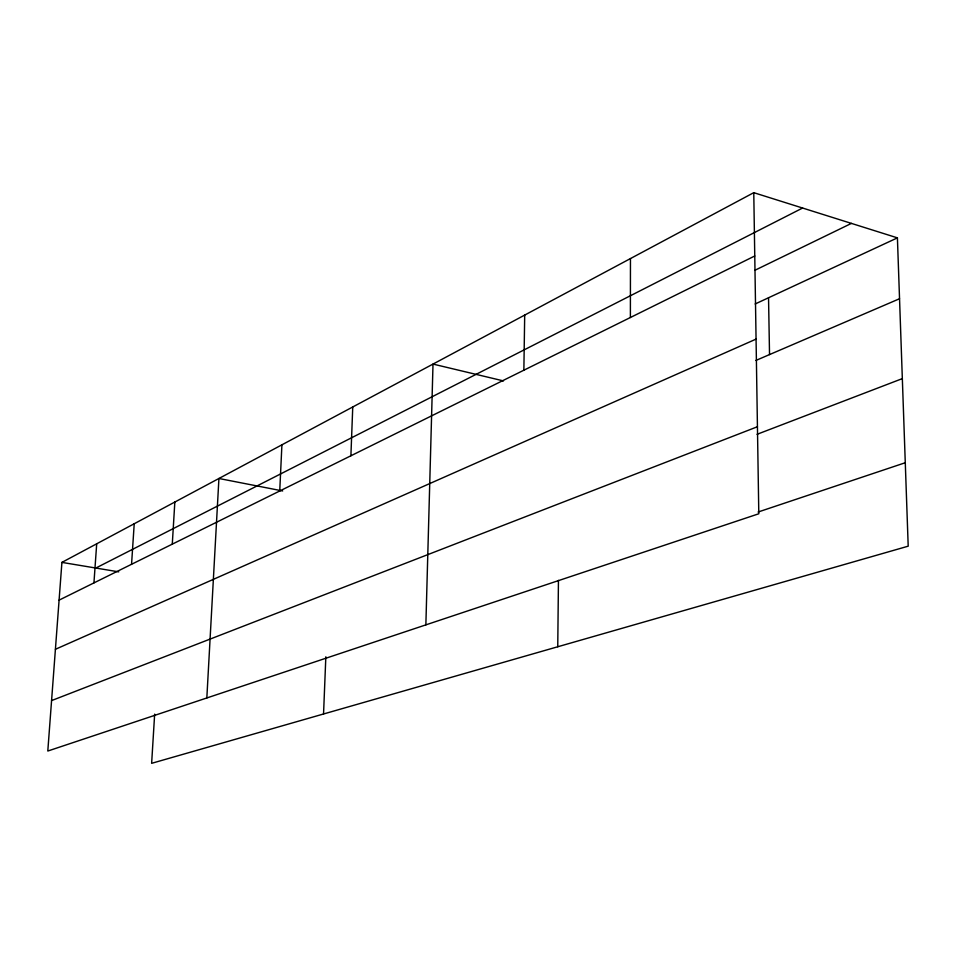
<?xml version="1.0" encoding="UTF-8"?>
<svg xmlns="http://www.w3.org/2000/svg" width="956" height="956" viewBox="0 0 956 956"><rect width="100%" height="100%" fill="white"/><g stroke="black" fill="none" stroke-linecap="round" stroke-linejoin="round"><path stroke-width="1.43" d="M630.386 317.512L630.458 258.562M557.754 646.758L558.447 580.364M523.864 370.211L524.701 315.074M425.862 624.865L433.008 364.081L503.489 380.918M350.9 455.773L352.752 406.969M323.546 713.989L325.841 656.796M279.738 490.99L281.912 444.827M206.831 697.964L218.924 478.49L282.677 490.954M172.283 544.143L174.84 502.043M154.657 714.132L151.634 763.33L908.2 546.175L897.409 237.865L753.77 192.67L61.913 562.391L47.8 751.034L758.801 513.766L753.77 192.67M131.558 564.291L134.222 523.745M93.939 582.909L96.699 543.809M95.839 568.043L802.61 208.026M59.093 600.141L754.762 255.981M755.025 270.225L851.426 223.393M755.144 303.984L897.409 237.865M55.412 649.291L756.065 339.105M755.861 360.46L899.536 298.738M51.576 700.593L757.439 426.735M757.021 434.323L902.333 378.612M758.072 512.034L905.284 462.728M61.913 562.391L118.747 571.855M768.54 297.758L769.532 354.58"/></g></svg>
